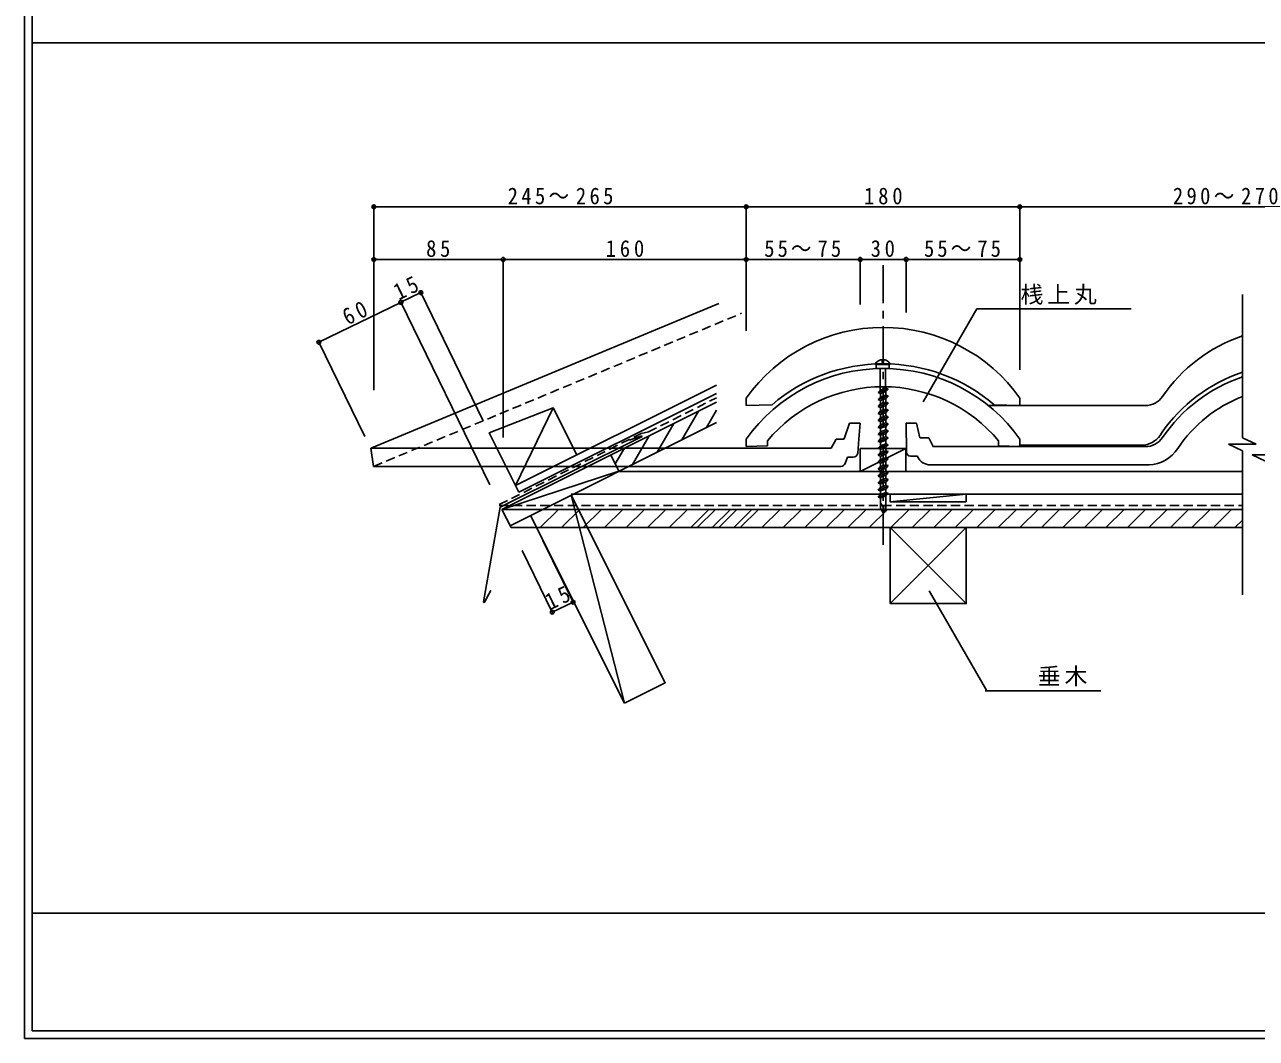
# Model space of a CAD drawing. Units: millimetres, scale not verified. Extents: x -2052 to 1987, y -1380 to 1404.
# Drawn here: x -2052 to -1242, y -1380 to -713 of the extents above; entities that cross this region are included whole.
import ezdxf

# ---------------------------------------------------------------- set-up
doc = ezdxf.new("R2010")
doc.units = ezdxf.units.MM
doc.header["$LTSCALE"] = 5
doc.header["$PDMODE"] = 32
doc.header["$PDSIZE"] = 2.5
doc.linetypes.add('CHAIN1', pattern=[8, 5, -1, 1, -1])
doc.linetypes.add('DASHED1', pattern=[1.8, 1.2, -0.6])
for name, color, linetype in [('A-0_ﾚｲﾔ-160', 7, 'Continuous'), ('A-1_ﾚｲﾔ-161', 3, 'Continuous'), ('A-2_ﾚｲﾔ-162', 4, 'Continuous'), ('A-5_ﾚｲﾔ-165', 7, 'Continuous'), ('A-9_ﾚｲﾔ-169', 4, 'DASHED1'), ('A-B_ﾚｲﾔ-171', 3, 'Continuous'), ('A-D_ﾚｲﾔ-173', 3, 'DASHED1')]:
    doc.layers.add(name, color=color, linetype=linetype)
doc.styles.add('ＭＳ ゴシック', font='')
doc.styles.get('ＭＳ ゴシック').set_extended_font_data('MS Gothic')

msp = doc.modelspace()

# ---------------------------------------------------------------- linework, layer by layer
at = {"layer": 'A-0_ﾚｲﾔ-160'}
for q in [(-2051.96, -29.839), (-61.96, -1379.838)]:
    msp.add_line((-2051.96, -1379.838), q, dxfattribs=at)
at = {"layer": 'A-0_ﾚｲﾔ-160', "color": 2}
for q in [(-2046.96, -34.839), (-66.96, -1374.838)]:
    msp.add_line((-2046.96, -1374.838), q, dxfattribs=at)
at = {"layer": 'A-0_ﾚｲﾔ-160', "color": 4}
for p, q in [((-66.96, -724.877), (-2046.96, -724.877)), ((-2046.96, -1297.479), (-66.96, -1297.479))]:
    msp.add_line(p, q, dxfattribs=at)
at = {"layer": 'A-0_ﾚｲﾔ-160'}
for p in [(-1822.382, -832.8), (-1502.489, -867.384)]:
    msp.add_point(p, dxfattribs=at)
at = {"layer": 'A-1_ﾚｲﾔ-161'}
for p, q in [((-1823.695, -991.458), (-1595.533, -896.511)), ((-1509.529, -975.051), (-1513.131, -985.364)), ((-1502.491, -975.051), (-1509.529, -975.051)), ((-1502.491, -975.051), (-1503.366, -985.551)), ((-1472.152, -994.136), (-1472.321, -975.051)), ((-1472.321, -975.051), (-1465.573, -975.051)), ((-1463.324, -984.804), (-1465.573, -975.051)), ((-1577.468, -985.69), (-1577.468, -990.567)), ((-1563.49, -986.765), (-1563.49, -990.122)), ((-1518.367, -985.551), (-1521.557, -991.551)), ((-1513.131, -985.551), (-1518.367, -985.551)), ((-1504.177, -994.813), (-1503.366, -985.551)), ((-1457.474, -984.804), (-1463.324, -984.804)), ((-1411.49, -986.765), (-1411.49, -990.122)), ((-1397.512, -985.69), (-1397.512, -990.567)), ((-1824.403, -991.551), (-1822.467, -1003.551)), ((-1824.403, -991.551), (-1521.557, -991.551)), ((-1577.468, -990.567), (-1563.49, -990.122)), ((-1397.512, -990.567), (-1411.49, -990.122)), ((-1515.177, -1003.551), (-1822.467, -1003.551)), ((-1512.357, -1001.577), (-1510.891, -997.552)), ((-1507.165, -997.552), (-1510.891, -997.552)), ((-1469.453, -996.773), (-1464.931, -996.773)), ((-1464.644, -997.386), (-1464.931, -996.773))]:
    msp.add_line(p, q, dxfattribs=at)
for points in [[(-1457.474, -984.804), (-1454.551, -990.567), (-1314.983, -990.567)], [(-1456.474, -1002.536), (-1456.383, -1002.536), (-1454.584, -1002.536), (-1312.606, -1002.536)]]:
    msp.add_lwpolyline(points, dxfattribs=at)
for centre, radius, start, end in [((-1487.49, -1050.045), 98.895, 90, 140.21823), ((-1487.49, -1050.045), 98.895, 39.78177, 90), ((-1217.49, -1043.045), 91.89, 111.49895, 146.05382), ((-1507.165, -994.552), 3, 270, 354.99983), ((-1313.629, -978.837), 23.722, 272.47295, 327.06857), ((-1515.177, -1000.551), 3, 270, 339.99886)]:
    msp.add_arc(centre, radius, start, end, dxfattribs=at)
for centre, major_axis, start_param, end_param in [((-1487.49, -1046.856), (-109.313, 0), 4.712389, 5.6792832), ((-1487.49, -1046.856), (109.313, 0), 0.6039021, 1.5707963), ((-1217.49, -1041.287), (103.661, 0), 1.9016683, 2.5537643), ((-1314.983, -977.267), (13.497, 0), 4.712389, 5.6953569), ((-1469.453, -994.113), (2.699, 0), 3.1503193, 4.712389), ((-1456.474, -993.67), (8.998, 0), 3.5740003, 4.712389)]:
    msp.add_ellipse(centre, major_axis=major_axis, ratio=0.9853, start_param=start_param, end_param=end_param, dxfattribs=at)
at = {"layer": 'A-1_ﾚｲﾔ-161', "color": 7}
for p in [(-1804.558, -895.666), (-1858.504, -921.936)]:
    msp.add_point(p, dxfattribs=at)
at = {"layer": 'A-2_ﾚｲﾔ-162'}
for p, q in [((-1729.165, -1016.143), (-1596.96, -950.04)), ((-1726.929, -1020.615), (-1596.96, -955.629)), ((-1738.087, -1031.838), (-1596.96, -961.275)), ((-1418.18, -963.567), (-1314.983, -963.567)), ((-1732.72, -1042.571), (-1596.96, -974.691)), ((-1646.094, -983.567), (-1654.468, -986.265)), ((-1646.094, -983.567), (-1645.945, -983.895)), ((-1397.512, -989.505), (-1315.528, -989.505)), ((-1661.234, -1006.828), (-1251.166, -1006.828)), ((-1251.166, -1021.838), (-1692.47, -1021.838)), ((-1657.588, -1159.294), (-1692.47, -1022.447)), ((-1432.829, -1021.824), (-1482.829, -1026.824)), ((-1432.829, -1021.824), (-1432.829, -1026.824)), ((-1732.087, -1043.839), (-1738.087, -1031.838)), ((-1251.166, -1031.838), (-1738.087, -1031.838)), ((-1657.588, -1159.294), (-1719.303, -1035.863)), ((-1251.166, -1043.839), (-1732.087, -1043.839)), ((-1482.829, -1043.824), (-1482.829, -1093.824)), ((-1432.829, -1043.824), (-1482.829, -1093.824)), ((-1432.829, -1043.824), (-1432.829, -1093.824)), ((-1749.507, -1092.912), (-1745.425, -1085.3))]:
    msp.add_line(p, q, dxfattribs=at)
at = {"layer": 'A-2_ﾚｲﾔ-162', "color": 6, "linetype": 'DASHED1'}
for p, q in [((-1641.798, -980.889), (-1596.96, -958.42)), ((-1739.859, -1028.716), (-1646.541, -981.822)), ((-1646.541, -981.822), (-1641.798, -980.889)), ((-1739.859, -1029.338), (-1251.166, -1029.338))]:
    msp.add_line(p, q, dxfattribs=at)
at = {"layer": 'A-2_ﾚｲﾔ-162', "linetype": 'DASHED1'}
for p, q in [((-1687.277, -1031.838), (-1738.087, -1031.838)), ((-1681.277, -1043.839), (-1732.087, -1043.839))]:
    msp.add_line(p, q, dxfattribs=at)
at = {"layer": 'A-2_ﾚｲﾔ-162'}
for points in [[(-1577.468, -958.69), (-1577.468, -963.567), (-1560.49, -963.027)], [(-1397.512, -958.69), (-1397.512, -963.567), (-1414.489, -963.027)], [(-1726.929, -1020.615), (-1746.484, -981.495), (-1704.357, -965.127)], [(-1688.915, -996.017), (-1704.357, -965.127), (-1729.165, -1016.143)], [(-1645.945, -983.895), (-1739.222, -1030.424), (-1750.194, -1092.647)], [(-1738.087, -1031.838), (-1661.167, -1006.794), (-1666.533, -996.061)], [(-1502.49, -991.828), (-1472.49, -991.828), (-1472.49, -1006.828)], [(-1502.49, -991.828), (-1502.49, -1006.828), (-1472.49, -991.828)], [(-1657.588, -1159.294), (-1630.755, -1145.877), (-1692.47, -1022.447)], [(-1482.829, -1021.824), (-1482.829, -1026.824), (-1432.829, -1026.824)], [(-1482.829, -1043.824), (-1432.829, -1093.824), (-1482.829, -1093.824)]]:
    msp.add_lwpolyline(points, dxfattribs=at)
for centre, radius, start, end in [((-1318.157, -973.871), 15.854, 279.54742, 330.54337), ((-1749.806, -1092.666), 0.388, 177.21877, 320.58319)]:
    msp.add_arc(centre, radius, start, end, dxfattribs=at)
for centre, major_axis, start_param, end_param in [((-1487.49, -1019.856), (-109.313, 0), 4.712389, 5.6792832), ((-1487.49, -1019.856), (109.313, 0), 0.6039021, 1.5707963), ((-1217.49, -1014.287), (103.661, 0), 1.9016683, 2.5537643), ((-1487.825, -1044.689), (-110.22, 0), 4.712389, 5.4322382), ((-1487.155, -1044.689), (110.22, 0), 0.8509471, 1.5707963), ((-1217.155, -1039.854), (105.313, 0), 1.8996467, 2.5462984), ((-1314.983, -950.267), (13.497, 0), 4.712389, 5.6953569)]:
    msp.add_ellipse(centre, major_axis=major_axis, ratio=0.9853, start_param=start_param, end_param=end_param, dxfattribs=at)
at = {"layer": 'A-2_ﾚｲﾔ-162', "color": 7}
for p in [(-1822.382, -832.8), (-1577.468, -832.8), (-1397.512, -832.8), (-1822.381, -867.384), (-1737.278, -867.384), (-1577.468, -867.384), (-1502.489, -867.384), (-1472.32, -867.384), (-1397.512, -867.384), (-1791.399, -889.259), (-1804.476, -895.626), (-1691.335, -1092.86), (-1704.994, -1099.511)]:
    msp.add_point(p, dxfattribs=at)
at = {"layer": 'A-5_ﾚｲﾔ-165'}
for p, q in [((-1822.382, -953.387), (-1822.382, -832.8)), ((-1397.512, -832.8), (-1577.468, -832.8)), ((-1577.468, -867.384), (-1577.468, -832.8)), ((-1397.512, -940.15), (-1397.512, -832.8)), ((-1397.512, -867.384), (-1397.512, -832.8)), ((-1397.512, -832.8), (-1127.512, -832.8)), ((-1822.381, -892.665), (-1822.381, -867.384)), ((-1822.381, -903.88), (-1822.381, -867.384)), ((-1737.278, -984.524), (-1737.278, -867.384)), ((-1472.32, -867.384), (-1397.512, -867.384)), ((-1472.32, -902.338), (-1472.32, -867.384)), ((-1822.381, -953.387), (-1822.381, -881.364)), ((-1804.476, -895.626), (-1791.399, -889.259)), ((-1750.357, -973.543), (-1791.399, -889.259)), ((-1251.166, -984.754), (-1251.166, -890.531)), ((-1804.558, -895.666), (-1858.504, -921.936)), ((-1746.009, -1015.694), (-1804.476, -895.626)), ((-1828.284, -983.788), (-1858.423, -921.896)), ((-1487.667, -936.043), (-1492.685, -936.043)), ((-1489.387, -936.426), (-1489.387, -936.043)), ((-1489.387, -953.41), (-1489.387, -939.15)), ((-1487.667, -936.043), (-1482.65, -936.043)), ((-1485.947, -936.426), (-1485.947, -936.043)), ((-1485.947, -939.15), (-1485.947, -952.158)), ((-1490.782, -955.062), (-1484.196, -952.665)), ((-1490.782, -955.062), (-1489.21, -953.345)), ((-1490.782, -955.062), (-1489.21, -955.634)), ((-1489.21, -955.634), (-1485.77, -954.381)), ((-1489.21, -955.633), (-1489.21, -957.921)), ((-1485.77, -954.381), (-1484.196, -952.665)), ((-1485.77, -954.381), (-1485.77, -956.67)), ((-1490.782, -959.638), (-1484.196, -957.241)), ((-1490.782, -959.638), (-1489.21, -957.921)), ((-1490.782, -959.638), (-1489.21, -960.21)), ((-1490.782, -964.214), (-1484.196, -961.818)), ((-1490.782, -964.214), (-1489.21, -962.498)), ((-1489.21, -960.21), (-1485.77, -958.958)), ((-1489.21, -960.209), (-1489.21, -962.498)), ((-1489.21, -964.786), (-1485.77, -963.534)), ((-1485.77, -958.958), (-1484.196, -957.241)), ((-1485.77, -958.958), (-1485.77, -961.246)), ((-1485.77, -963.534), (-1484.196, -961.818)), ((-1485.77, -963.534), (-1485.77, -965.822)), ((-1619.799, -986.11), (-1608.909, -967.249)), ((-1603.566, -977.994), (-1596.96, -966.551)), ((-1490.782, -964.214), (-1489.21, -964.786)), ((-1490.782, -968.79), (-1484.196, -966.394)), ((-1490.782, -968.79), (-1489.21, -967.074)), ((-1490.782, -968.79), (-1489.21, -969.363)), ((-1490.782, -973.367), (-1484.196, -970.97)), ((-1490.782, -973.367), (-1489.21, -971.65)), ((-1489.21, -964.786), (-1489.21, -967.074)), ((-1489.21, -969.363), (-1485.77, -968.11)), ((-1489.21, -969.362), (-1489.21, -971.65)), ((-1485.77, -968.11), (-1484.196, -966.394)), ((-1485.77, -968.11), (-1485.77, -970.399)), ((-1485.77, -972.686), (-1484.196, -970.97)), ((-1636.032, -994.227), (-1625.142, -975.366)), ((-1490.782, -973.367), (-1489.21, -973.939)), ((-1490.782, -977.943), (-1484.196, -975.547)), ((-1490.782, -977.943), (-1489.21, -976.227)), ((-1490.782, -977.943), (-1489.21, -978.515)), ((-1489.21, -973.939), (-1485.77, -972.686)), ((-1489.21, -973.938), (-1489.21, -976.227)), ((-1489.21, -978.515), (-1485.77, -977.263)), ((-1489.21, -978.515), (-1489.21, -980.803)), ((-1485.77, -972.686), (-1485.77, -974.975)), ((-1485.77, -977.263), (-1484.196, -975.547)), ((-1485.77, -977.263), (-1485.77, -979.551)), ((-1652.265, -1002.343), (-1641.375, -983.483)), ((-1490.782, -982.52), (-1484.196, -980.123)), ((-1490.782, -982.52), (-1489.21, -980.803)), ((-1490.782, -982.52), (-1489.21, -983.092)), ((-1490.782, -987.096), (-1484.196, -984.699)), ((-1490.782, -987.096), (-1489.21, -985.379)), ((-1490.782, -987.096), (-1489.21, -987.668)), ((-1489.21, -983.092), (-1485.77, -981.839)), ((-1489.21, -983.091), (-1489.21, -985.379)), ((-1489.21, -985.379), (-1485.77, -984.128)), ((-1489.21, -987.668), (-1485.77, -986.415)), ((-1489.21, -987.667), (-1489.21, -989.956)), ((-1485.77, -981.839), (-1484.196, -980.123)), ((-1485.77, -986.415), (-1484.196, -984.699)), ((-1242.064, -989.038), (-1251.166, -984.754)), ((-1663.587, -1001.954), (-1657.608, -991.599)), ((-1490.782, -991.673), (-1484.196, -989.276)), ((-1490.782, -991.673), (-1489.21, -989.956)), ((-1490.782, -991.673), (-1489.21, -992.244)), ((-1490.782, -996.249), (-1484.198, -993.852)), ((-1490.782, -996.249), (-1489.21, -994.532)), ((-1489.21, -989.956), (-1485.77, -988.704)), ((-1489.21, -992.244), (-1485.77, -990.992)), ((-1489.21, -992.244), (-1489.21, -994.532)), ((-1489.21, -996.821), (-1485.77, -995.568)), ((-1485.77, -990.992), (-1484.196, -989.276)), ((-1485.77, -995.568), (-1484.198, -993.852)), ((-1260.269, -989.038), (-1251.166, -989.038)), ((-1260.269, -989.038), (-1251.166, -993.321)), ((-1242.064, -989.038), (-1251.166, -989.038)), ((-1251.166, -1087.981), (-1251.166, -993.321)), ((-1244.772, -996.012), (-1235.67, -996.012)), ((-1244.772, -996.012), (-1235.67, -1000.295)), ((-1490.782, -996.249), (-1489.21, -996.821)), ((-1490.782, -1000.825), (-1484.198, -998.428)), ((-1490.782, -1000.825), (-1489.21, -999.109)), ((-1490.782, -1000.825), (-1489.21, -1001.397)), ((-1490.782, -1005.402), (-1484.198, -1003.005)), ((-1490.782, -1005.402), (-1489.21, -1003.685)), ((-1489.21, -1001.397), (-1485.77, -1000.145)), ((-1485.77, -1000.145), (-1484.198, -998.428)), ((-1485.77, -1004.721), (-1484.198, -1003.005)), ((-1490.782, -1005.402), (-1489.21, -1005.973)), ((-1490.782, -1009.978), (-1484.198, -1007.581)), ((-1490.782, -1009.978), (-1489.21, -1008.262)), ((-1490.782, -1009.978), (-1489.21, -1010.55)), ((-1490.782, -1014.555), (-1484.198, -1012.158)), ((-1489.21, -1005.973), (-1485.77, -1004.721)), ((-1489.21, -1010.55), (-1485.77, -1009.298)), ((-1485.77, -1009.298), (-1484.198, -1007.581)), ((-1485.77, -1013.874), (-1484.198, -1012.158)), ((-1490.784, -1019.131), (-1484.198, -1016.734)), ((-1490.784, -1019.131), (-1489.21, -1017.415)), ((-1490.784, -1019.131), (-1489.21, -1019.703)), ((-1490.782, -1014.555), (-1489.21, -1012.839)), ((-1490.782, -1014.555), (-1489.21, -1015.126)), ((-1489.21, -1015.126), (-1485.77, -1013.874)), ((-1489.21, -1019.703), (-1485.77, -1018.45)), ((-1485.77, -1018.45), (-1484.198, -1016.734)), ((-1485.77, -1018.45), (-1485.77, -1020.739)), ((-1490.784, -1023.707), (-1484.198, -1021.311)), ((-1490.784, -1023.707), (-1489.21, -1021.991)), ((-1490.784, -1023.707), (-1489.21, -1024.279)), ((-1489.21, -1024.279), (-1485.77, -1023.027)), ((-1489.21, -1024.279), (-1489.21, -1031.292)), ((-1485.77, -1020.739), (-1484.198, -1021.311)), ((-1485.77, -1023.027), (-1484.198, -1021.311)), ((-1485.77, -1023.027), (-1485.77, -1031.292)), ((-1712.994, -1043.841), (-1700.994, -1031.841)), ((-1698.851, -1043.84), (-1686.85, -1031.84)), ((-1684.709, -1043.841), (-1672.709, -1031.841)), ((-1670.566, -1043.84), (-1658.566, -1031.84)), ((-1656.424, -1043.841), (-1644.424, -1031.841)), ((-1642.281, -1043.84), (-1630.281, -1031.839)), ((-1628.14, -1043.84), (-1616.139, -1031.84)), ((-1613.996, -1043.839), (-1601.996, -1031.839)), ((-1609.678, -1043.839), (-1597.677, -1031.839)), ((-1599.855, -1043.84), (-1587.855, -1031.84)), ((-1595.535, -1043.839), (-1583.535, -1031.839)), ((-1585.713, -1043.84), (-1573.712, -1031.839)), ((-1581.393, -1043.839), (-1569.392, -1031.839)), ((-1567.25, -1043.839), (-1555.251, -1031.839)), ((-1553.108, -1043.839), (-1541.108, -1031.838)), ((-1538.966, -1043.839), (-1526.966, -1031.838)), ((-1524.823, -1043.838), (-1512.823, -1031.838)), ((-1510.681, -1043.838), (-1498.681, -1031.838)), ((-1496.539, -1043.838), (-1484.539, -1031.838)), ((-1487.489, -1034.15), (-1489.21, -1031.292)), ((-1487.489, -1034.15), (-1485.77, -1031.292)), ((-1482.397, -1043.838), (-1470.396, -1031.838)), ((-1468.254, -1043.838), (-1456.254, -1031.838)), ((-1454.113, -1043.838), (-1442.112, -1031.838)), ((-1439.971, -1043.838), (-1427.97, -1031.838)), ((-1425.829, -1043.838), (-1413.828, -1031.838)), ((-1411.686, -1043.838), (-1399.686, -1031.838)), ((-1397.544, -1043.838), (-1385.544, -1031.838)), ((-1383.402, -1043.838), (-1371.402, -1031.838)), ((-1369.26, -1043.838), (-1357.26, -1031.838)), ((-1355.117, -1043.838), (-1343.118, -1031.838)), ((-1340.976, -1043.838), (-1328.976, -1031.838)), ((-1326.833, -1043.838), (-1314.834, -1031.838)), ((-1312.692, -1043.838), (-1300.691, -1031.838)), ((-1298.549, -1043.838), (-1286.549, -1031.838)), ((-1284.407, -1043.838), (-1272.407, -1031.838)), ((-1270.265, -1043.838), (-1258.265, -1031.838)), ((-1256.122, -1043.838), (-1251.166, -1038.882)), ((-1711.12, -1052.228), (-1691.335, -1092.86)), ((-1724.78, -1058.879), (-1704.994, -1099.511)), ((-1691.335, -1092.86), (-1704.994, -1099.511)), ((-1457.154, -1085.337), (-1419.185, -1151.1)), ((-1420.385, -1151.115), (-1344.391, -1151.115))]:
    msp.add_line(p, q, dxfattribs=at)
for points in [[(-1577.468, -914.342), (-1577.468, -867.384), (-1502.489, -867.384)], [(-1502.489, -897.078), (-1502.489, -867.384), (-1472.32, -867.384)], [(-1461.058, -960.994), (-1425.822, -899.965), (-1324.281, -899.965)], [(-1488.168, -933.391), (-1488.168, -935.188), (-1487.212, -935.188), (-1487.212, -933.42)], [(-1489.21, -953.345), (-1485.77, -952.094), (-1484.196, -952.665)], [(-1489.21, -957.921), (-1485.77, -956.67), (-1484.196, -957.241)], [(-1489.21, -962.498), (-1485.77, -961.246), (-1484.196, -961.818)], [(-1489.21, -967.074), (-1485.77, -965.822), (-1484.196, -966.394)], [(-1489.21, -971.65), (-1485.77, -970.399), (-1484.196, -970.97)], [(-1489.21, -976.227), (-1485.77, -974.975), (-1484.196, -975.547)], [(-1489.21, -980.803), (-1485.77, -979.551), (-1484.196, -980.123)], [(-1485.77, -981.839), (-1485.77, -984.128), (-1484.196, -984.699)], [(-1485.77, -986.415), (-1485.77, -988.704), (-1484.196, -989.276)], [(-1489.209, -993.432), (-1489.209, -994.532), (-1485.77, -993.28)], [(-1485.77, -990.992), (-1485.77, -993.28), (-1484.198, -993.852)], [(-1485.77, -995.568), (-1485.77, -997.857), (-1484.198, -998.428)], [(-1489.21, -996.821), (-1489.21, -999.109), (-1485.77, -997.857)], [(-1489.21, -1001.397), (-1489.21, -1003.685), (-1485.77, -1002.433)], [(-1485.77, -1000.145), (-1485.77, -1002.433), (-1484.198, -1003.005)], [(-1489.21, -1005.973), (-1489.21, -1008.262), (-1485.77, -1007.01)], [(-1489.21, -1010.55), (-1489.21, -1012.839), (-1485.77, -1011.586)], [(-1485.77, -1004.721), (-1485.77, -1007.01), (-1484.198, -1007.581)], [(-1485.77, -1009.298), (-1485.77, -1011.586), (-1484.198, -1012.158)], [(-1489.21, -1015.126), (-1489.21, -1017.415), (-1485.77, -1016.162)], [(-1489.21, -1019.703), (-1489.21, -1021.991), (-1485.77, -1020.739)], [(-1485.77, -1013.874), (-1485.77, -1016.162), (-1484.198, -1016.734)]]:
    msp.add_lwpolyline(points, dxfattribs=at)
msp.add_lwpolyline([(-1491.962, -936.426), (-1491.962, -939.15), (-1483.403, -939.15), (-1483.403, -936.426)], close=True, dxfattribs=at)
for centre, radius, start, end in [((-1487.667, -939.377), 6.023, 33.59941, 146.40073), ((-1493.209, -1032.183), 6.047, 341.0211, 47.17526), ((-1484.842, -1031.121), 2.308, 120.37192, 183.02666)]:
    msp.add_arc(centre, radius, start, end, dxfattribs=at)
at = {"layer": 'A-9_ﾚｲﾔ-169'}
msp.add_line((-1822.468, -1003.551), (-1580.479, -902.85), dxfattribs=at)
at = {"layer": 'A-B_ﾚｲﾔ-171', "color": 7}
msp.add_line((-1822.382, -832.8), (-1577.468, -832.8), dxfattribs=at)
msp.add_lwpolyline([(-1822.381, -867.384), (-1737.278, -867.384), (-1577.468, -867.384)], dxfattribs=at)
for p in [(-1822.382, -832.8), (-1577.468, -832.8), (-1822.381, -867.384), (-1737.278, -867.384), (-1577.468, -867.384)]:
    msp.add_point(p, dxfattribs=at)
at = {"layer": 'A-D_ﾚｲﾔ-173', "color": 7, "linetype": 'CHAIN1'}
msp.add_line((-1487.49, -871.265), (-1487.49, -1055.243), dxfattribs=at)
at = {"layer": 'A-D_ﾚｲﾔ-173', "color": 7}
for p in [(-1502.489, -867.384), (-1472.32, -867.384)]:
    msp.add_point(p, dxfattribs=at)

# ---------------------------------------------------------------- texts
at = {"layer": 'A-1_ﾚｲﾔ-161', "insert": (-1839.493, -911.009), "char_height": 11, "attachment_point": 7, "rotation": 25.963, "style": 'ＭＳ ゴシック'}
msp.add_mtext('\\T1.36;\\W0.9;60', dxfattribs=at)
at = {"layer": 'A-2_ﾚｲﾔ-162', "color": 3, "char_height": 11, "attachment_point": 7, "style": 'ＭＳ ゴシック'}
for s, insert in [('\\T1.38;\\W0.9;180', (-1499.99, -831.3)), ('\\T1.33;\\W0.9;290～270', (-1296.887, -831.3)), ('\\T1.3;\\W0.9;55～75', (-1565.604, -865.885)), ('\\T1.3;\\W0.9;55～75', (-1460.542, -865.885))]:
    msp.add_mtext(s, dxfattribs=dict(at, insert=insert))
at = {"layer": 'A-2_ﾚｲﾔ-162', "color": 3, "char_height": 11, "attachment_point": 7, "rotation": 25.963, "style": 'ＭＳ ゴシック'}
for insert in [(-1805.899, -894.651), (-1706.126, -1098.394)]:
    msp.add_mtext('\\T1.36;\\W0.9;15', dxfattribs=dict(at, insert=insert))
at = {"layer": 'A-B_ﾚｲﾔ-171', "char_height": 11, "attachment_point": 7, "style": 'ＭＳ ゴシック'}
for s, insert in [('\\T1.33;\\W0.9;245～265', (-1734.3, -831.3)), ('\\T1.36;\\W0.9;85', (-1787.954, -865.885)), ('\\T1.38;\\W0.9;160', (-1669.873, -865.885)), ('\\T1.17;桟上丸', (-1397.079, -897.213)), ('\\T1.17;垂木', (-1385.7, -1148.235))]:
    msp.add_mtext(s, dxfattribs=dict(at, insert=insert))
at = {"layer": 'A-D_ﾚｲﾔ-173', "insert": (-1495.614, -865.885), "char_height": 11, "attachment_point": 7, "style": 'ＭＳ ゴシック'}
msp.add_mtext('\\T1.36;\\W0.9;30', dxfattribs=at)

doc.saveas('drawing.dxf')
